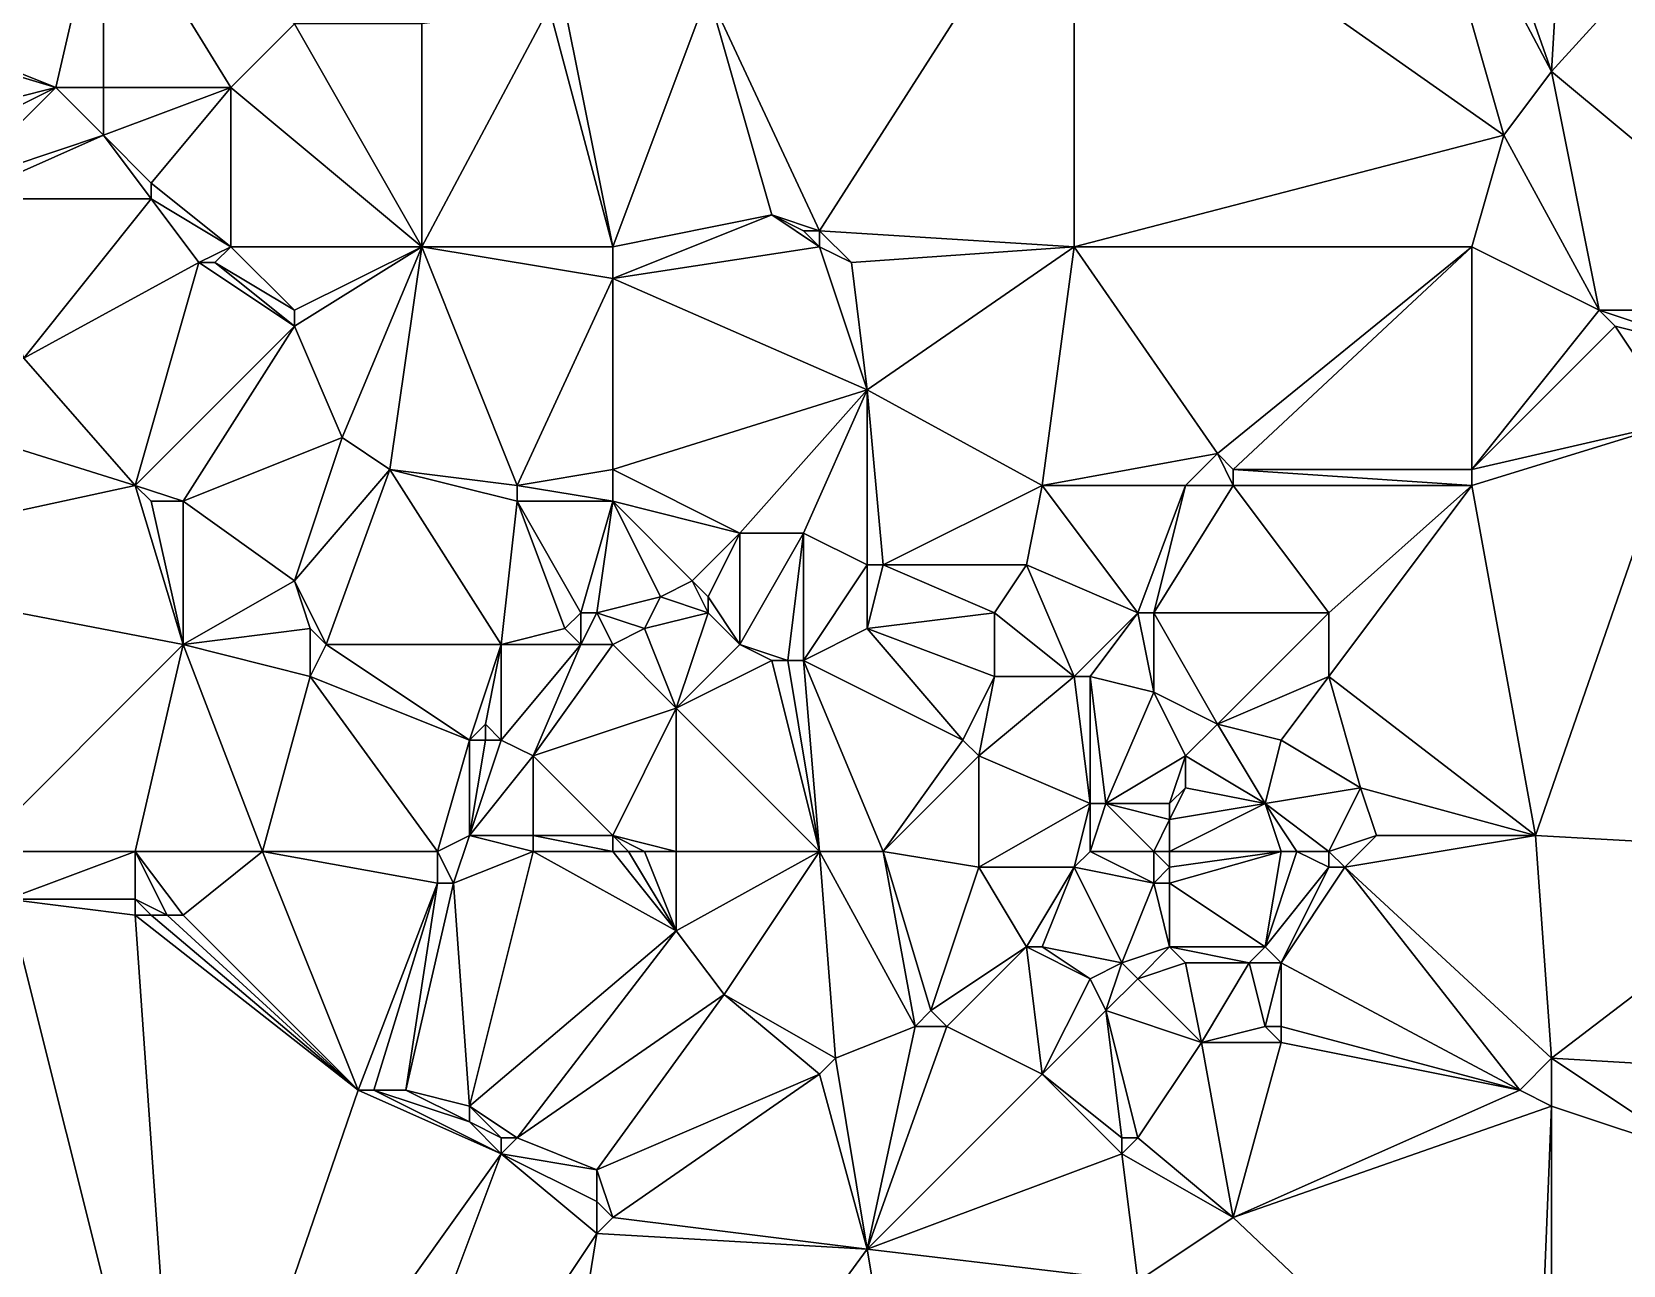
# Model space of a CAD drawing. Extents: x 2679276 to 2679656, y 1246784 to 1247152.
# Drawn here: x 2679320.5 to 2679370.5, y 1246853.2 to 1246892 of the extents above; entities that cross this region are included whole.
import ezdxf

# ---------------------------------------------------------------- set-up
doc = ezdxf.new("R2010")
doc.units = 0

msp = doc.modelspace()

# ---------------------------------------------------------------- linework, layer by layer
for points in [[(2679353.25, 1246898.25, 466.225), (2679366.75, 1246888.75, 466.904), (2679363.75, 1246899.25, 466.076)], [(2679366.75, 1246888.75, 466.904), (2679368.25, 1246890.75, 466.486), (2679363.75, 1246899.25, 466.076)], [(2679365.25, 1246899.25, 465.953), (2679363.75, 1246899.25, 466.076), (2679368.25, 1246890.75, 466.486)], [(2679368.75, 1246899.25, 465.532), (2679365.25, 1246899.25, 465.953), (2679368.25, 1246890.75, 466.486)], [(2679373.25, 1246896.25, 465.413), (2679368.75, 1246899.25, 465.532), (2679368.25, 1246890.75, 466.486)], [(2679345.25, 1246885.75, 469.076), (2679353.25, 1246898.25, 466.225), (2679341.75, 1246893.25, 468.206)], [(2679353.25, 1246885.25, 469.174), (2679353.25, 1246898.25, 466.225), (2679345.25, 1246885.75, 469.076)], [(2679353.25, 1246898.25, 466.225), (2679353.25, 1246885.25, 469.174), (2679366.75, 1246888.75, 466.904)], [(2679322.75, 1246896.75, 472.432), (2679316.25, 1246892.25, 474.459), (2679321.25, 1246890.25, 474.361)], [(2679322.75, 1246890.25, 474.208), (2679322.75, 1246896.75, 472.432), (2679321.25, 1246890.25, 474.361)], [(2679322.75, 1246896.75, 472.432), (2679326.75, 1246890.25, 474.174), (2679328.75, 1246892.25, 473.52)], [(2679326.75, 1246890.25, 474.174), (2679322.75, 1246896.75, 472.432), (2679322.75, 1246890.25, 474.208)], [(2679373.25, 1246896.25, 465.413), (2679368.25, 1246890.75, 466.486), (2679377.25, 1246883.25, 467.518)], [(2679337.25, 1246892.75, 469.387), (2679338.75, 1246885.25, 470.48), (2679341.75, 1246893.25, 468.206)], [(2679341.75, 1246893.25, 468.206), (2679338.75, 1246885.25, 470.48), (2679343.75, 1246886.25, 469.066)], [(2679345.25, 1246885.75, 469.076), (2679341.75, 1246893.25, 468.206), (2679343.75, 1246886.25, 469.066)], [(2679332.75, 1246892.25, 472.002), (2679332.75, 1246885.25, 473.175), (2679336.75, 1246892.75, 469.631)], [(2679338.75, 1246885.25, 470.48), (2679336.75, 1246892.75, 469.631), (2679332.75, 1246885.25, 473.175)], [(2679337.25, 1246892.75, 469.387), (2679336.75, 1246892.75, 469.631), (2679338.75, 1246885.25, 470.48)], [(2679316.25, 1246892.25, 474.459), (2679316.25, 1246891.75, 474.653), (2679321.25, 1246890.25, 474.361)], [(2679326.75, 1246890.25, 474.174), (2679332.75, 1246885.25, 473.175), (2679328.75, 1246892.25, 473.52)], [(2679332.75, 1246892.25, 472.002), (2679328.75, 1246892.25, 473.52), (2679332.75, 1246885.25, 473.175)], [(2679317.25, 1246889.25, 475.487), (2679321.25, 1246890.25, 474.361), (2679316.25, 1246891.75, 474.653)], [(2679366.75, 1246888.75, 466.904), (2679369.75, 1246883.25, 468.026), (2679368.25, 1246890.75, 466.486)], [(2679377.25, 1246883.25, 467.518), (2679368.25, 1246890.75, 466.486), (2679369.75, 1246883.25, 468.026)], [(2679318.25, 1246888.75, 475.625), (2679321.25, 1246890.25, 474.361), (2679317.25, 1246889.25, 475.487)], [(2679321.25, 1246890.25, 474.361), (2679318.25, 1246888.75, 475.625), (2679318.25, 1246887.25, 476.246)], [(2679318.25, 1246887.25, 476.246), (2679322.75, 1246888.75, 474.7), (2679321.25, 1246890.25, 474.361)], [(2679322.75, 1246890.25, 474.208), (2679321.25, 1246890.25, 474.361), (2679322.75, 1246888.75, 474.7)], [(2679326.75, 1246890.25, 474.174), (2679322.75, 1246888.75, 474.7), (2679324.25, 1246887.25, 475.167)], [(2679322.75, 1246890.25, 474.208), (2679322.75, 1246888.75, 474.7), (2679326.75, 1246890.25, 474.174)], [(2679326.75, 1246890.25, 474.174), (2679324.25, 1246887.25, 475.167), (2679326.75, 1246885.25, 475.444)], [(2679326.75, 1246885.25, 475.444), (2679332.75, 1246885.25, 473.175), (2679326.75, 1246890.25, 474.174)], [(2679318.25, 1246886.75, 476.499), (2679322.75, 1246888.75, 474.7), (2679318.25, 1246887.25, 476.246)], [(2679322.75, 1246888.75, 474.7), (2679318.25, 1246886.75, 476.499), (2679324.25, 1246886.75, 475.364)], [(2679322.75, 1246888.75, 474.7), (2679324.25, 1246886.75, 475.364), (2679324.25, 1246887.25, 475.167)], [(2679365.75, 1246885.25, 467.942), (2679366.75, 1246888.75, 466.904), (2679353.25, 1246885.25, 469.174)], [(2679365.75, 1246885.25, 467.942), (2679369.75, 1246883.25, 468.026), (2679366.75, 1246888.75, 466.904)], [(2679324.25, 1246886.75, 475.364), (2679326.75, 1246885.25, 475.444), (2679324.25, 1246887.25, 475.167)], [(2679320.25, 1246881.75, 478.787), (2679324.25, 1246886.75, 475.364), (2679318.25, 1246886.75, 476.499)], [(2679324.25, 1246886.75, 475.364), (2679320.25, 1246881.75, 478.787), (2679325.75, 1246884.75, 475.812)], [(2679326.75, 1246885.25, 475.444), (2679324.25, 1246886.75, 475.364), (2679325.75, 1246884.75, 475.812)], [(2679338.75, 1246884.25, 470.957), (2679345.25, 1246885.25, 469.238), (2679343.75, 1246886.25, 469.066)], [(2679338.75, 1246885.25, 470.48), (2679338.75, 1246884.25, 470.957), (2679343.75, 1246886.25, 469.066)], [(2679345.25, 1246885.75, 469.076), (2679343.75, 1246886.25, 469.066), (2679344.75, 1246885.75, 469.109)], [(2679344.75, 1246885.75, 469.109), (2679343.75, 1246886.25, 469.066), (2679345.25, 1246885.25, 469.238)], [(2679345.25, 1246885.75, 469.076), (2679344.75, 1246885.75, 469.109), (2679345.25, 1246885.25, 469.238)], [(2679345.25, 1246885.25, 469.238), (2679346.25, 1246884.75, 469.391), (2679345.25, 1246885.75, 469.076)], [(2679353.25, 1246885.25, 469.174), (2679345.25, 1246885.75, 469.076), (2679346.25, 1246884.75, 469.391)], [(2679326.75, 1246885.25, 475.444), (2679325.75, 1246884.75, 475.812), (2679326.25, 1246884.75, 475.71)], [(2679326.75, 1246885.25, 475.444), (2679326.25, 1246884.75, 475.71), (2679328.75, 1246883.25, 475.607)], [(2679328.75, 1246883.25, 475.607), (2679332.75, 1246885.25, 473.175), (2679326.75, 1246885.25, 475.444)], [(2679328.75, 1246882.75, 475.824), (2679330.25, 1246879.25, 477.052), (2679332.75, 1246885.25, 473.175)], [(2679328.75, 1246883.25, 475.607), (2679328.75, 1246882.75, 475.824), (2679332.75, 1246885.25, 473.175)], [(2679331.75, 1246878.25, 477.087), (2679332.75, 1246885.25, 473.175), (2679330.25, 1246879.25, 477.052)], [(2679331.75, 1246878.25, 477.087), (2679335.75, 1246877.75, 475.356), (2679332.75, 1246885.25, 473.175)], [(2679338.75, 1246885.25, 470.48), (2679332.75, 1246885.25, 473.175), (2679338.75, 1246884.25, 470.957)], [(2679338.75, 1246884.25, 470.957), (2679332.75, 1246885.25, 473.175), (2679335.75, 1246877.75, 475.356)], [(2679345.25, 1246885.25, 469.238), (2679338.75, 1246884.25, 470.957), (2679346.75, 1246880.75, 472.125)], [(2679346.25, 1246884.75, 469.391), (2679345.25, 1246885.25, 469.238), (2679346.75, 1246880.75, 472.125)], [(2679346.25, 1246884.75, 469.391), (2679346.75, 1246880.75, 472.125), (2679353.25, 1246885.25, 469.174)], [(2679352.25, 1246877.75, 473.071), (2679353.25, 1246885.25, 469.174), (2679346.75, 1246880.75, 472.125)], [(2679353.25, 1246885.25, 469.174), (2679352.25, 1246877.75, 473.071), (2679357.75, 1246878.75, 471.809)], [(2679365.75, 1246885.25, 467.942), (2679353.25, 1246885.25, 469.174), (2679357.75, 1246878.75, 471.809)], [(2679365.75, 1246885.25, 467.942), (2679357.75, 1246878.75, 471.809), (2679358.25, 1246878.25, 471.948)], [(2679365.75, 1246885.25, 467.942), (2679358.25, 1246878.25, 471.948), (2679365.75, 1246878.25, 470.792)], [(2679369.75, 1246883.25, 468.026), (2679365.75, 1246885.25, 467.942), (2679365.75, 1246878.25, 470.792)], [(2679320.25, 1246881.75, 478.787), (2679323.75, 1246877.75, 479.434), (2679325.75, 1246884.75, 475.812)], [(2679325.75, 1246884.75, 475.812), (2679323.75, 1246877.75, 479.434), (2679328.75, 1246882.75, 475.824)], [(2679325.75, 1246884.75, 475.812), (2679328.75, 1246882.75, 475.824), (2679326.25, 1246884.75, 475.71)], [(2679328.75, 1246883.25, 475.607), (2679326.25, 1246884.75, 475.71), (2679328.75, 1246882.75, 475.824)], [(2679338.75, 1246884.25, 470.957), (2679335.75, 1246877.75, 475.356), (2679338.75, 1246878.25, 474.477)], [(2679338.75, 1246878.25, 474.477), (2679346.75, 1246880.75, 472.125), (2679338.75, 1246884.25, 470.957)], [(2679369.75, 1246883.25, 468.026), (2679365.75, 1246878.25, 470.792), (2679370.25, 1246882.75, 468.137)], [(2679370.25, 1246882.75, 468.137), (2679374.25, 1246881.75, 468.09), (2679369.75, 1246883.25, 468.026)], [(2679374.25, 1246881.75, 468.09), (2679377.25, 1246883.25, 467.518), (2679369.75, 1246883.25, 468.026)], [(2679325.25, 1246877.25, 479.363), (2679328.75, 1246882.75, 475.824), (2679323.75, 1246877.75, 479.434)], [(2679328.75, 1246882.75, 475.824), (2679325.25, 1246877.25, 479.363), (2679330.25, 1246879.25, 477.052)], [(2679370.25, 1246882.75, 468.137), (2679365.75, 1246878.25, 470.792), (2679372.25, 1246879.75, 469.297)], [(2679374.25, 1246881.75, 468.09), (2679370.25, 1246882.75, 468.137), (2679372.25, 1246879.75, 469.297)], [(2679320.25, 1246881.75, 478.787), (2679315.75, 1246880.25, 479.116), (2679323.75, 1246877.75, 479.434)], [(2679342.75, 1246876.25, 474.886), (2679346.75, 1246880.75, 472.125), (2679338.75, 1246878.25, 474.477)], [(2679344.75, 1246876.25, 474.435), (2679346.75, 1246880.75, 472.125), (2679342.75, 1246876.25, 474.886)], [(2679344.75, 1246876.25, 474.435), (2679346.75, 1246875.25, 474.787), (2679346.75, 1246880.75, 472.125)], [(2679347.25, 1246875.25, 474.705), (2679352.25, 1246877.75, 473.071), (2679346.75, 1246880.75, 472.125)], [(2679347.25, 1246875.25, 474.705), (2679346.75, 1246880.75, 472.125), (2679346.75, 1246875.25, 474.787)], [(2679312.25, 1246875.25, 480.112), (2679323.75, 1246877.75, 479.434), (2679315.75, 1246880.25, 479.116)], [(2679372.25, 1246879.75, 469.297), (2679365.75, 1246877.75, 470.975), (2679367.75, 1246866.75, 474.437)], [(2679365.75, 1246877.75, 470.975), (2679372.25, 1246879.75, 469.297), (2679365.75, 1246878.25, 470.792)], [(2679367.75, 1246866.75, 474.437), (2679376.75, 1246866.25, 473.453), (2679372.25, 1246879.75, 469.297)], [(2679325.25, 1246877.25, 479.363), (2679328.75, 1246874.75, 479.541), (2679330.25, 1246879.25, 477.052)], [(2679331.75, 1246878.25, 477.087), (2679330.25, 1246879.25, 477.052), (2679328.75, 1246874.75, 479.541)], [(2679356.75, 1246877.75, 472.465), (2679357.75, 1246878.75, 471.809), (2679352.25, 1246877.75, 473.071)], [(2679358.25, 1246877.75, 472.172), (2679357.75, 1246878.75, 471.809), (2679356.75, 1246877.75, 472.465)], [(2679357.75, 1246878.75, 471.809), (2679358.25, 1246877.75, 472.172), (2679358.25, 1246878.25, 471.948)], [(2679331.75, 1246878.25, 477.087), (2679328.75, 1246874.75, 479.541), (2679329.75, 1246872.75, 480.006)], [(2679335.25, 1246872.75, 477.981), (2679331.75, 1246878.25, 477.087), (2679329.75, 1246872.75, 480.006)], [(2679335.25, 1246872.75, 477.981), (2679335.75, 1246877.25, 475.636), (2679331.75, 1246878.25, 477.087)], [(2679335.75, 1246877.75, 475.356), (2679331.75, 1246878.25, 477.087), (2679335.75, 1246877.25, 475.636)], [(2679338.75, 1246878.25, 474.477), (2679335.75, 1246877.75, 475.356), (2679338.75, 1246877.25, 475.104)], [(2679338.75, 1246878.25, 474.477), (2679338.75, 1246877.25, 475.104), (2679342.75, 1246876.25, 474.886)], [(2679358.25, 1246878.25, 471.948), (2679365.75, 1246877.75, 470.975), (2679365.75, 1246878.25, 470.792)], [(2679358.25, 1246878.25, 471.948), (2679358.25, 1246877.75, 472.172), (2679365.75, 1246877.75, 470.975)], [(2679312.25, 1246875.25, 480.112), (2679325.25, 1246872.75, 480.456), (2679323.75, 1246877.75, 479.434)], [(2679324.25, 1246877.25, 479.514), (2679323.75, 1246877.75, 479.434), (2679325.25, 1246872.75, 480.456)], [(2679325.25, 1246877.25, 479.363), (2679323.75, 1246877.75, 479.434), (2679324.25, 1246877.25, 479.514)], [(2679335.75, 1246877.25, 475.636), (2679338.75, 1246877.25, 475.104), (2679335.75, 1246877.75, 475.356)], [(2679351.75, 1246875.25, 474.159), (2679352.25, 1246877.75, 473.071), (2679347.25, 1246875.25, 474.705)], [(2679351.75, 1246875.25, 474.159), (2679355.25, 1246873.75, 474.241), (2679352.25, 1246877.75, 473.071)], [(2679352.25, 1246877.75, 473.071), (2679355.25, 1246873.75, 474.241), (2679356.75, 1246877.75, 472.465)], [(2679355.75, 1246873.75, 474.165), (2679356.75, 1246877.75, 472.465), (2679355.25, 1246873.75, 474.241)], [(2679361.25, 1246873.75, 472.792), (2679358.25, 1246877.75, 472.172), (2679355.75, 1246873.75, 474.165)], [(2679356.75, 1246877.75, 472.465), (2679355.75, 1246873.75, 474.165), (2679358.25, 1246877.75, 472.172)], [(2679361.25, 1246873.75, 472.792), (2679365.75, 1246877.75, 470.975), (2679358.25, 1246877.75, 472.172)], [(2679367.75, 1246866.75, 474.437), (2679365.75, 1246877.75, 470.975), (2679361.25, 1246871.75, 473.5)], [(2679361.25, 1246873.75, 472.792), (2679361.25, 1246871.75, 473.5), (2679365.75, 1246877.75, 470.975)], [(2679325.25, 1246877.25, 479.363), (2679324.25, 1246877.25, 479.514), (2679325.25, 1246872.75, 480.456)], [(2679325.25, 1246877.25, 479.363), (2679325.25, 1246872.75, 480.456), (2679328.75, 1246874.75, 479.541)], [(2679335.75, 1246877.25, 475.636), (2679335.25, 1246872.75, 477.981), (2679337.25, 1246873.25, 476.837)], [(2679335.75, 1246877.25, 475.636), (2679337.75, 1246873.75, 476.509), (2679338.75, 1246877.25, 475.104)], [(2679335.75, 1246877.25, 475.636), (2679337.25, 1246873.25, 476.837), (2679337.75, 1246873.75, 476.509)], [(2679338.25, 1246873.75, 476.434), (2679338.75, 1246877.25, 475.104), (2679337.75, 1246873.75, 476.509)], [(2679338.25, 1246873.75, 476.434), (2679340.25, 1246874.25, 476.634), (2679338.75, 1246877.25, 475.104)], [(2679341.25, 1246874.75, 476.472), (2679338.75, 1246877.25, 475.104), (2679340.25, 1246874.25, 476.634)], [(2679342.75, 1246876.25, 474.886), (2679338.75, 1246877.25, 475.104), (2679341.25, 1246874.75, 476.472)], [(2679341.75, 1246874.25, 476.78), (2679342.75, 1246876.25, 474.886), (2679341.25, 1246874.75, 476.472)], [(2679342.75, 1246876.25, 474.886), (2679341.75, 1246874.25, 476.78), (2679342.75, 1246872.75, 477.841)], [(2679342.75, 1246876.25, 474.886), (2679342.75, 1246872.75, 477.841), (2679344.75, 1246876.25, 474.435)], [(2679344.25, 1246872.25, 478.169), (2679344.75, 1246876.25, 474.435), (2679342.75, 1246872.75, 477.841)], [(2679344.25, 1246872.25, 478.169), (2679344.75, 1246872.25, 478.134), (2679344.75, 1246876.25, 474.435)], [(2679346.75, 1246875.25, 474.787), (2679344.75, 1246876.25, 474.435), (2679344.75, 1246872.25, 478.134)], [(2679325.25, 1246872.75, 480.456), (2679312.25, 1246875.25, 480.112), (2679318.75, 1246866.25, 482.09)], [(2679344.75, 1246872.25, 478.134), (2679346.75, 1246873.25, 476.71), (2679346.75, 1246875.25, 474.787)], [(2679347.25, 1246875.25, 474.705), (2679346.75, 1246873.25, 476.71), (2679350.75, 1246873.75, 475.03)], [(2679347.25, 1246875.25, 474.705), (2679346.75, 1246875.25, 474.787), (2679346.75, 1246873.25, 476.71)], [(2679350.75, 1246873.75, 475.03), (2679351.75, 1246875.25, 474.159), (2679347.25, 1246875.25, 474.705)], [(2679350.75, 1246873.75, 475.03), (2679353.25, 1246871.75, 475.517), (2679351.75, 1246875.25, 474.159)], [(2679355.25, 1246873.75, 474.241), (2679351.75, 1246875.25, 474.159), (2679353.25, 1246871.75, 475.517)], [(2679329.25, 1246873.25, 479.975), (2679328.75, 1246874.75, 479.541), (2679325.25, 1246872.75, 480.456)], [(2679329.25, 1246873.25, 479.975), (2679329.75, 1246872.75, 480.006), (2679328.75, 1246874.75, 479.541)], [(2679341.25, 1246874.75, 476.472), (2679340.25, 1246874.25, 476.634), (2679341.75, 1246873.75, 477.14)], [(2679341.75, 1246874.25, 476.78), (2679341.25, 1246874.75, 476.472), (2679341.75, 1246873.75, 477.14)], [(2679338.25, 1246873.75, 476.434), (2679339.75, 1246873.25, 476.852), (2679340.25, 1246874.25, 476.634)], [(2679339.75, 1246873.25, 476.852), (2679341.75, 1246873.75, 477.14), (2679340.25, 1246874.25, 476.634)], [(2679341.75, 1246873.75, 477.14), (2679342.75, 1246872.75, 477.841), (2679341.75, 1246874.25, 476.78)], [(2679337.25, 1246873.25, 476.837), (2679337.75, 1246872.75, 476.937), (2679337.75, 1246873.75, 476.509)], [(2679338.75, 1246872.75, 476.844), (2679338.25, 1246873.75, 476.434), (2679337.75, 1246872.75, 476.937)], [(2679338.25, 1246873.75, 476.434), (2679337.75, 1246873.75, 476.509), (2679337.75, 1246872.75, 476.937)], [(2679339.75, 1246873.25, 476.852), (2679338.25, 1246873.75, 476.434), (2679338.75, 1246872.75, 476.844)], [(2679339.75, 1246873.25, 476.852), (2679340.75, 1246870.75, 478.299), (2679341.75, 1246873.75, 477.14)], [(2679342.75, 1246872.75, 477.841), (2679341.75, 1246873.75, 477.14), (2679340.75, 1246870.75, 478.299)], [(2679350.75, 1246873.75, 475.03), (2679346.75, 1246873.25, 476.71), (2679350.75, 1246871.75, 476.664)], [(2679353.25, 1246871.75, 475.517), (2679350.75, 1246873.75, 475.03), (2679350.75, 1246871.75, 476.664)], [(2679353.75, 1246871.75, 475.407), (2679355.25, 1246873.75, 474.241), (2679353.25, 1246871.75, 475.517)], [(2679353.75, 1246871.75, 475.407), (2679355.75, 1246871.25, 475.413), (2679355.25, 1246873.75, 474.241)], [(2679355.25, 1246873.75, 474.241), (2679355.75, 1246871.25, 475.413), (2679355.75, 1246873.75, 474.165)], [(2679355.75, 1246871.25, 475.413), (2679357.75, 1246870.25, 475.406), (2679355.75, 1246873.75, 474.165)], [(2679361.25, 1246873.75, 472.792), (2679355.75, 1246873.75, 474.165), (2679357.75, 1246870.25, 475.406)], [(2679361.25, 1246873.75, 472.792), (2679357.75, 1246870.25, 475.406), (2679361.25, 1246871.75, 473.5)], [(2679325.25, 1246872.75, 480.456), (2679329.25, 1246871.75, 480.359), (2679329.25, 1246873.25, 479.975)], [(2679329.75, 1246872.75, 480.006), (2679329.25, 1246873.25, 479.975), (2679329.25, 1246871.75, 480.359)], [(2679337.25, 1246873.25, 476.837), (2679335.25, 1246872.75, 477.981), (2679337.75, 1246872.75, 476.937)], [(2679338.75, 1246872.75, 476.844), (2679340.75, 1246870.75, 478.299), (2679339.75, 1246873.25, 476.852)], [(2679344.75, 1246872.25, 478.134), (2679349.75, 1246869.75, 478.745), (2679346.75, 1246873.25, 476.71)], [(2679349.75, 1246869.75, 478.745), (2679350.75, 1246871.75, 476.664), (2679346.75, 1246873.25, 476.71)], [(2679323.75, 1246866.25, 482.184), (2679325.25, 1246872.75, 480.456), (2679318.75, 1246866.25, 482.09)], [(2679323.75, 1246866.25, 482.184), (2679327.75, 1246866.25, 481.809), (2679325.25, 1246872.75, 480.456)], [(2679325.25, 1246872.75, 480.456), (2679327.75, 1246866.25, 481.809), (2679329.25, 1246871.75, 480.359)], [(2679329.75, 1246872.75, 480.006), (2679329.25, 1246871.75, 480.359), (2679334.25, 1246869.75, 479.384)], [(2679334.25, 1246869.75, 479.384), (2679335.25, 1246872.75, 477.981), (2679329.75, 1246872.75, 480.006)], [(2679334.75, 1246870.25, 479.144), (2679335.25, 1246872.75, 477.981), (2679334.25, 1246869.75, 479.384)], [(2679334.75, 1246870.25, 479.144), (2679335.25, 1246869.75, 479.258), (2679335.25, 1246872.75, 477.981)], [(2679336.25, 1246869.25, 479.503), (2679337.75, 1246872.75, 476.937), (2679335.25, 1246869.75, 479.258)], [(2679335.25, 1246872.75, 477.981), (2679335.25, 1246869.75, 479.258), (2679337.75, 1246872.75, 476.937)], [(2679336.25, 1246869.25, 479.503), (2679338.75, 1246872.75, 476.844), (2679337.75, 1246872.75, 476.937)], [(2679338.75, 1246872.75, 476.844), (2679336.25, 1246869.25, 479.503), (2679340.75, 1246870.75, 478.299)], [(2679342.75, 1246872.75, 477.841), (2679340.75, 1246870.75, 478.299), (2679343.75, 1246872.25, 478.162)], [(2679342.75, 1246872.75, 477.841), (2679343.75, 1246872.25, 478.162), (2679344.25, 1246872.25, 478.169)], [(2679343.75, 1246872.25, 478.162), (2679340.75, 1246870.75, 478.299), (2679345.25, 1246866.25, 480.007)], [(2679343.75, 1246872.25, 478.162), (2679345.25, 1246866.25, 480.007), (2679344.25, 1246872.25, 478.169)], [(2679345.25, 1246866.25, 480.007), (2679344.75, 1246872.25, 478.134), (2679344.25, 1246872.25, 478.169)], [(2679345.25, 1246866.25, 480.007), (2679347.25, 1246866.25, 479.789), (2679344.75, 1246872.25, 478.134)], [(2679349.75, 1246869.75, 478.745), (2679344.75, 1246872.25, 478.134), (2679347.25, 1246866.25, 479.789)], [(2679327.75, 1246866.25, 481.809), (2679333.25, 1246866.25, 480.33), (2679329.25, 1246871.75, 480.359)], [(2679334.25, 1246869.75, 479.384), (2679329.25, 1246871.75, 480.359), (2679333.25, 1246866.25, 480.33)], [(2679349.75, 1246869.75, 478.745), (2679350.25, 1246869.25, 478.962), (2679350.75, 1246871.75, 476.664)], [(2679350.25, 1246869.25, 478.962), (2679353.75, 1246867.75, 479.424), (2679353.25, 1246871.75, 475.517)], [(2679353.25, 1246871.75, 475.517), (2679350.75, 1246871.75, 476.664), (2679350.25, 1246869.25, 478.962)], [(2679353.25, 1246871.75, 475.517), (2679353.75, 1246867.75, 479.424), (2679353.75, 1246871.75, 475.407)], [(2679353.75, 1246871.75, 475.407), (2679354.25, 1246867.75, 479.338), (2679355.75, 1246871.25, 475.413)], [(2679354.25, 1246867.75, 479.338), (2679353.75, 1246871.75, 475.407), (2679353.75, 1246867.75, 479.424)], [(2679359.75, 1246869.75, 474.826), (2679361.25, 1246871.75, 473.5), (2679357.75, 1246870.25, 475.406)], [(2679359.75, 1246869.75, 474.826), (2679362.25, 1246868.25, 474.562), (2679361.25, 1246871.75, 473.5)], [(2679362.25, 1246868.25, 474.562), (2679367.75, 1246866.75, 474.437), (2679361.25, 1246871.75, 473.5)], [(2679355.75, 1246871.25, 475.413), (2679354.25, 1246867.75, 479.338), (2679356.75, 1246869.25, 476.673)], [(2679355.75, 1246871.25, 475.413), (2679356.75, 1246869.25, 476.673), (2679357.75, 1246870.25, 475.406)], [(2679338.75, 1246866.75, 480.814), (2679340.75, 1246870.75, 478.299), (2679336.25, 1246869.25, 479.503)], [(2679340.75, 1246866.25, 480.82), (2679340.75, 1246870.75, 478.299), (2679338.75, 1246866.75, 480.814)], [(2679340.75, 1246866.25, 480.82), (2679345.25, 1246866.25, 480.007), (2679340.75, 1246870.75, 478.299)], [(2679334.25, 1246869.75, 479.384), (2679334.75, 1246869.75, 479.304), (2679334.75, 1246870.25, 479.144)], [(2679334.75, 1246870.25, 479.144), (2679334.75, 1246869.75, 479.304), (2679335.25, 1246869.75, 479.258)], [(2679357.75, 1246870.25, 475.406), (2679356.75, 1246869.25, 476.673), (2679359.25, 1246867.75, 475.919)], [(2679359.75, 1246869.75, 474.826), (2679357.75, 1246870.25, 475.406), (2679359.25, 1246867.75, 475.919)], [(2679333.25, 1246866.25, 480.33), (2679334.25, 1246866.75, 480.116), (2679334.25, 1246869.75, 479.384)], [(2679336.25, 1246869.25, 479.503), (2679335.25, 1246869.75, 479.258), (2679334.25, 1246866.75, 480.116)], [(2679334.75, 1246869.75, 479.304), (2679334.25, 1246866.75, 480.116), (2679335.25, 1246869.75, 479.258)], [(2679334.75, 1246869.75, 479.304), (2679334.25, 1246869.75, 479.384), (2679334.25, 1246866.75, 480.116)], [(2679350.25, 1246869.25, 478.962), (2679349.75, 1246869.75, 478.745), (2679347.25, 1246866.25, 479.789)], [(2679359.75, 1246869.75, 474.826), (2679359.25, 1246867.75, 475.919), (2679362.25, 1246868.25, 474.562)], [(2679336.25, 1246869.25, 479.503), (2679334.25, 1246866.75, 480.116), (2679336.25, 1246866.75, 480.555)], [(2679338.75, 1246866.75, 480.814), (2679336.25, 1246869.25, 479.503), (2679336.25, 1246866.75, 480.555)], [(2679347.25, 1246866.25, 479.789), (2679350.25, 1246865.75, 480.153), (2679350.25, 1246869.25, 478.962)], [(2679350.25, 1246869.25, 478.962), (2679350.25, 1246865.75, 480.153), (2679353.75, 1246867.75, 479.424)], [(2679356.25, 1246867.75, 478.419), (2679356.75, 1246869.25, 476.673), (2679354.25, 1246867.75, 479.338)], [(2679356.75, 1246869.25, 476.673), (2679356.25, 1246867.75, 478.419), (2679356.75, 1246868.25, 477.599)], [(2679356.75, 1246868.25, 477.599), (2679359.25, 1246867.75, 475.919), (2679356.75, 1246869.25, 476.673)], [(2679356.75, 1246868.25, 477.599), (2679356.25, 1246867.25, 478.806), (2679359.25, 1246867.75, 475.919)], [(2679356.25, 1246867.75, 478.419), (2679356.25, 1246867.25, 478.806), (2679356.75, 1246868.25, 477.599)], [(2679362.25, 1246868.25, 474.562), (2679359.25, 1246867.75, 475.919), (2679361.25, 1246866.25, 475.482)], [(2679362.25, 1246868.25, 474.562), (2679361.25, 1246866.25, 475.482), (2679362.75, 1246866.75, 474.962)], [(2679362.75, 1246866.75, 474.962), (2679367.75, 1246866.75, 474.437), (2679362.25, 1246868.25, 474.562)], [(2679353.25, 1246865.75, 480.301), (2679353.75, 1246867.75, 479.424), (2679350.25, 1246865.75, 480.153)], [(2679353.75, 1246866.25, 480.196), (2679353.75, 1246867.75, 479.424), (2679353.25, 1246865.75, 480.301)], [(2679353.75, 1246866.25, 480.196), (2679354.25, 1246867.75, 479.338), (2679353.75, 1246867.75, 479.424)], [(2679353.75, 1246866.25, 480.196), (2679355.75, 1246866.25, 479.578), (2679354.25, 1246867.75, 479.338)], [(2679356.25, 1246867.75, 478.419), (2679354.25, 1246867.75, 479.338), (2679356.25, 1246867.25, 478.806)], [(2679356.25, 1246867.25, 478.806), (2679354.25, 1246867.75, 479.338), (2679355.75, 1246866.25, 479.578)], [(2679359.75, 1246866.25, 476.107), (2679359.25, 1246867.75, 475.919), (2679356.25, 1246866.25, 479.276)], [(2679356.25, 1246867.25, 478.806), (2679356.25, 1246866.25, 479.276), (2679359.25, 1246867.75, 475.919)], [(2679359.75, 1246866.25, 476.107), (2679360.25, 1246866.25, 475.846), (2679359.25, 1246867.75, 475.919)], [(2679360.25, 1246866.25, 475.846), (2679361.25, 1246866.25, 475.482), (2679359.25, 1246867.75, 475.919)], [(2679356.25, 1246866.25, 479.276), (2679356.25, 1246867.25, 478.806), (2679355.75, 1246866.25, 479.578)], [(2679333.25, 1246866.25, 480.33), (2679333.75, 1246865.25, 480.519), (2679334.25, 1246866.75, 480.116)], [(2679333.75, 1246865.25, 480.519), (2679336.25, 1246866.25, 480.692), (2679334.25, 1246866.75, 480.116)], [(2679336.25, 1246866.75, 480.555), (2679334.25, 1246866.75, 480.116), (2679336.25, 1246866.25, 480.692)], [(2679338.75, 1246866.25, 480.975), (2679336.25, 1246866.75, 480.555), (2679336.25, 1246866.25, 480.692)], [(2679338.75, 1246866.25, 480.975), (2679338.75, 1246866.75, 480.814), (2679336.25, 1246866.75, 480.555)], [(2679339.25, 1246866.25, 480.948), (2679338.75, 1246866.75, 480.814), (2679338.75, 1246866.25, 480.975)], [(2679339.75, 1246866.25, 480.915), (2679340.75, 1246866.25, 480.82), (2679338.75, 1246866.75, 480.814)], [(2679338.75, 1246866.75, 480.814), (2679339.25, 1246866.25, 480.948), (2679339.75, 1246866.25, 480.915)], [(2679361.75, 1246865.75, 475.562), (2679362.75, 1246866.75, 474.962), (2679361.25, 1246866.25, 475.482)], [(2679367.75, 1246866.75, 474.437), (2679361.75, 1246865.75, 475.562), (2679368.25, 1246859.75, 478.321)], [(2679362.75, 1246866.75, 474.962), (2679361.75, 1246865.75, 475.562), (2679367.75, 1246866.75, 474.437)], [(2679376.75, 1246866.25, 473.453), (2679367.75, 1246866.75, 474.437), (2679368.25, 1246859.75, 478.321)], [(2679318.75, 1246866.25, 482.09), (2679319.75, 1246864.75, 482.343), (2679323.75, 1246866.25, 482.184)], [(2679323.75, 1246864.75, 482.432), (2679323.75, 1246866.25, 482.184), (2679319.75, 1246864.75, 482.343)], [(2679325.25, 1246864.25, 482.385), (2679323.75, 1246866.25, 482.184), (2679324.75, 1246864.25, 482.416)], [(2679323.75, 1246864.75, 482.432), (2679324.75, 1246864.25, 482.416), (2679323.75, 1246866.25, 482.184)], [(2679327.75, 1246866.25, 481.809), (2679323.75, 1246866.25, 482.184), (2679325.25, 1246864.25, 482.385)], [(2679325.25, 1246864.25, 482.385), (2679330.75, 1246858.75, 482.105), (2679327.75, 1246866.25, 481.809)], [(2679333.25, 1246866.25, 480.33), (2679327.75, 1246866.25, 481.809), (2679333.25, 1246865.25, 480.572)], [(2679333.25, 1246865.25, 480.572), (2679327.75, 1246866.25, 481.809), (2679330.75, 1246858.75, 482.105)], [(2679333.25, 1246865.25, 480.572), (2679333.75, 1246865.25, 480.519), (2679333.25, 1246866.25, 480.33)], [(2679333.75, 1246865.25, 480.519), (2679334.25, 1246858.25, 481.863), (2679336.25, 1246866.25, 480.692)], [(2679334.25, 1246858.25, 481.863), (2679340.75, 1246863.75, 481.22), (2679336.25, 1246866.25, 480.692)], [(2679338.75, 1246866.25, 480.975), (2679336.25, 1246866.25, 480.692), (2679340.75, 1246863.75, 481.22)], [(2679339.25, 1246866.25, 480.948), (2679338.75, 1246866.25, 480.975), (2679340.75, 1246863.75, 481.22)], [(2679339.25, 1246866.25, 480.948), (2679340.75, 1246863.75, 481.22), (2679339.75, 1246866.25, 480.915)], [(2679339.75, 1246866.25, 480.915), (2679340.75, 1246863.75, 481.22), (2679340.75, 1246866.25, 480.82)], [(2679342.25, 1246861.75, 481.245), (2679345.25, 1246866.25, 480.007), (2679340.75, 1246863.75, 481.22)], [(2679340.75, 1246866.25, 480.82), (2679340.75, 1246863.75, 481.22), (2679345.25, 1246866.25, 480.007)], [(2679345.75, 1246859.75, 481.164), (2679345.25, 1246866.25, 480.007), (2679342.25, 1246861.75, 481.245)], [(2679348.25, 1246860.75, 480.883), (2679345.25, 1246866.25, 480.007), (2679345.75, 1246859.75, 481.164)], [(2679347.25, 1246866.25, 479.789), (2679345.25, 1246866.25, 480.007), (2679348.25, 1246860.75, 480.883)], [(2679350.25, 1246865.75, 480.153), (2679347.25, 1246866.25, 479.789), (2679348.75, 1246861.25, 480.785)], [(2679348.25, 1246860.75, 480.883), (2679348.75, 1246861.25, 480.785), (2679347.25, 1246866.25, 479.789)], [(2679353.25, 1246865.75, 480.301), (2679355.75, 1246865.25, 479.571), (2679353.75, 1246866.25, 480.196)], [(2679353.75, 1246866.25, 480.196), (2679355.75, 1246865.25, 479.571), (2679355.75, 1246866.25, 479.578)], [(2679356.25, 1246866.25, 479.276), (2679355.75, 1246866.25, 479.578), (2679356.25, 1246865.75, 479.344)], [(2679355.75, 1246865.25, 479.571), (2679356.25, 1246865.75, 479.344), (2679355.75, 1246866.25, 479.578)], [(2679356.25, 1246865.75, 479.344), (2679356.25, 1246865.25, 479.304), (2679359.75, 1246866.25, 476.107)], [(2679359.25, 1246863.25, 477.32), (2679359.75, 1246866.25, 476.107), (2679356.25, 1246865.25, 479.304)], [(2679356.25, 1246865.75, 479.344), (2679359.75, 1246866.25, 476.107), (2679356.25, 1246866.25, 479.276)], [(2679360.25, 1246866.25, 475.846), (2679359.75, 1246866.25, 476.107), (2679359.25, 1246863.25, 477.32)], [(2679359.25, 1246863.25, 477.32), (2679361.25, 1246865.75, 475.685), (2679360.25, 1246866.25, 475.846)], [(2679361.25, 1246866.25, 475.482), (2679360.25, 1246866.25, 475.846), (2679361.25, 1246865.75, 475.685)], [(2679361.75, 1246865.75, 475.562), (2679361.25, 1246866.25, 475.482), (2679361.25, 1246865.75, 475.685)], [(2679376.75, 1246866.25, 473.453), (2679368.25, 1246859.75, 478.321), (2679376.75, 1246859.25, 476.676)], [(2679350.25, 1246865.75, 480.153), (2679348.75, 1246861.25, 480.785), (2679351.75, 1246863.25, 480.404)], [(2679351.75, 1246863.25, 480.404), (2679353.25, 1246865.75, 480.301), (2679350.25, 1246865.75, 480.153)], [(2679353.25, 1246865.75, 480.301), (2679351.75, 1246863.25, 480.404), (2679352.25, 1246863.25, 480.325)], [(2679353.25, 1246865.75, 480.301), (2679352.25, 1246863.25, 480.325), (2679354.75, 1246862.75, 478.982)], [(2679353.25, 1246865.75, 480.301), (2679354.75, 1246862.75, 478.982), (2679355.75, 1246865.25, 479.571)], [(2679356.25, 1246865.75, 479.344), (2679355.75, 1246865.25, 479.571), (2679356.25, 1246865.25, 479.304)], [(2679359.25, 1246863.25, 477.32), (2679359.75, 1246862.75, 477.373), (2679361.25, 1246865.75, 475.685)], [(2679361.75, 1246865.75, 475.562), (2679361.25, 1246865.75, 475.685), (2679359.75, 1246862.75, 477.373)], [(2679367.25, 1246858.75, 478.681), (2679361.75, 1246865.75, 475.562), (2679359.75, 1246862.75, 477.373)], [(2679367.25, 1246858.75, 478.681), (2679368.25, 1246859.75, 478.321), (2679361.75, 1246865.75, 475.562)], [(2679331.25, 1246858.75, 482.061), (2679333.25, 1246865.25, 480.572), (2679330.75, 1246858.75, 482.105)], [(2679332.25, 1246858.75, 481.974), (2679333.25, 1246865.25, 480.572), (2679331.25, 1246858.75, 482.061)], [(2679333.75, 1246865.25, 480.519), (2679332.25, 1246858.75, 481.974), (2679334.25, 1246858.25, 481.863)], [(2679333.25, 1246865.25, 480.572), (2679332.25, 1246858.75, 481.974), (2679333.75, 1246865.25, 480.519)], [(2679354.75, 1246862.75, 478.982), (2679356.25, 1246863.25, 478.468), (2679355.75, 1246865.25, 479.571)], [(2679355.75, 1246865.25, 479.571), (2679356.25, 1246863.25, 478.468), (2679356.25, 1246865.25, 479.304)], [(2679356.25, 1246863.25, 478.468), (2679359.25, 1246863.25, 477.32), (2679356.25, 1246865.25, 479.304)], [(2679313.25, 1246843.75, 483.006), (2679325.25, 1246842.75, 482.026), (2679319.75, 1246864.75, 482.343)], [(2679323.75, 1246864.25, 482.47), (2679319.75, 1246864.75, 482.343), (2679325.25, 1246842.75, 482.026)], [(2679323.75, 1246864.25, 482.47), (2679323.75, 1246864.75, 482.432), (2679319.75, 1246864.75, 482.343)], [(2679323.75, 1246864.75, 482.432), (2679324.25, 1246864.25, 482.445), (2679324.75, 1246864.25, 482.416)], [(2679323.75, 1246864.75, 482.432), (2679323.75, 1246864.25, 482.47), (2679324.25, 1246864.25, 482.445)], [(2679323.75, 1246864.25, 482.47), (2679325.25, 1246842.75, 482.026), (2679330.75, 1246858.75, 482.105)], [(2679323.75, 1246864.25, 482.47), (2679330.75, 1246858.75, 482.105), (2679324.25, 1246864.25, 482.445)], [(2679324.25, 1246864.25, 482.445), (2679330.75, 1246858.75, 482.105), (2679324.75, 1246864.25, 482.416)], [(2679324.75, 1246864.25, 482.416), (2679330.75, 1246858.75, 482.105), (2679325.25, 1246864.25, 482.385)], [(2679334.25, 1246858.25, 481.863), (2679335.75, 1246857.25, 481.811), (2679340.75, 1246863.75, 481.22)], [(2679342.25, 1246861.75, 481.245), (2679340.75, 1246863.75, 481.22), (2679335.75, 1246857.25, 481.811)], [(2679349.25, 1246860.75, 480.793), (2679351.75, 1246863.25, 480.404), (2679348.75, 1246861.25, 480.785)], [(2679352.25, 1246859.25, 480.709), (2679351.75, 1246863.25, 480.404), (2679349.25, 1246860.75, 480.793)], [(2679351.75, 1246863.25, 480.404), (2679352.25, 1246859.25, 480.709), (2679353.75, 1246862.25, 479.615)], [(2679352.25, 1246863.25, 480.325), (2679351.75, 1246863.25, 480.404), (2679353.75, 1246862.25, 479.615)], [(2679354.75, 1246862.75, 478.982), (2679352.25, 1246863.25, 480.325), (2679353.75, 1246862.25, 479.615)], [(2679355.25, 1246862.25, 478.68), (2679356.25, 1246863.25, 478.468), (2679354.75, 1246862.75, 478.982)], [(2679356.25, 1246863.25, 478.468), (2679355.25, 1246862.25, 478.68), (2679356.75, 1246862.75, 478.194)], [(2679358.75, 1246862.75, 477.621), (2679356.25, 1246863.25, 478.468), (2679356.75, 1246862.75, 478.194)], [(2679358.75, 1246862.75, 477.621), (2679359.25, 1246863.25, 477.32), (2679356.25, 1246863.25, 478.468)], [(2679359.25, 1246863.25, 477.32), (2679358.75, 1246862.75, 477.621), (2679359.75, 1246862.75, 477.373)], [(2679354.25, 1246861.25, 479.43), (2679354.75, 1246862.75, 478.982), (2679353.75, 1246862.25, 479.615)], [(2679355.25, 1246862.25, 478.68), (2679354.75, 1246862.75, 478.982), (2679354.25, 1246861.25, 479.43)], [(2679357.25, 1246860.25, 478.524), (2679356.75, 1246862.75, 478.194), (2679355.25, 1246862.25, 478.68)], [(2679357.25, 1246860.25, 478.524), (2679358.75, 1246862.75, 477.621), (2679356.75, 1246862.75, 478.194)], [(2679359.25, 1246860.75, 478.204), (2679358.75, 1246862.75, 477.621), (2679357.25, 1246860.25, 478.524)], [(2679358.75, 1246862.75, 477.621), (2679359.25, 1246860.75, 478.204), (2679359.75, 1246862.75, 477.373)], [(2679359.75, 1246860.75, 478.168), (2679359.75, 1246862.75, 477.373), (2679359.25, 1246860.75, 478.204)], [(2679367.25, 1246858.75, 478.681), (2679359.75, 1246862.75, 477.373), (2679359.75, 1246860.75, 478.168)], [(2679354.25, 1246861.25, 479.43), (2679353.75, 1246862.25, 479.615), (2679352.25, 1246859.25, 480.709)], [(2679354.25, 1246861.25, 479.43), (2679357.25, 1246860.25, 478.524), (2679355.25, 1246862.25, 478.68)], [(2679338.25, 1246856.25, 481.661), (2679342.25, 1246861.75, 481.245), (2679335.75, 1246857.25, 481.811)], [(2679338.25, 1246856.25, 481.661), (2679345.25, 1246859.25, 481.246), (2679342.25, 1246861.75, 481.245)], [(2679345.25, 1246859.25, 481.246), (2679345.75, 1246859.75, 481.164), (2679342.25, 1246861.75, 481.245)], [(2679348.25, 1246860.75, 480.883), (2679349.25, 1246860.75, 480.793), (2679348.75, 1246861.25, 480.785)], [(2679352.25, 1246859.25, 480.709), (2679354.75, 1246857.25, 480.461), (2679354.25, 1246861.25, 479.43)], [(2679354.25, 1246861.25, 479.43), (2679355.25, 1246857.25, 480.284), (2679357.25, 1246860.25, 478.524)], [(2679355.25, 1246857.25, 480.284), (2679354.25, 1246861.25, 479.43), (2679354.75, 1246857.25, 480.461)], [(2679348.25, 1246860.75, 480.883), (2679345.75, 1246859.75, 481.164), (2679346.75, 1246853.75, 481.098)], [(2679352.25, 1246859.25, 480.709), (2679349.25, 1246860.75, 480.793), (2679346.75, 1246853.75, 481.098)], [(2679348.25, 1246860.75, 480.883), (2679346.75, 1246853.75, 481.098), (2679349.25, 1246860.75, 480.793)], [(2679359.25, 1246860.75, 478.204), (2679357.25, 1246860.25, 478.524), (2679359.75, 1246860.25, 478.319)], [(2679359.75, 1246860.25, 478.319), (2679359.75, 1246860.75, 478.168), (2679359.25, 1246860.75, 478.204)], [(2679359.75, 1246860.25, 478.319), (2679367.25, 1246858.75, 478.681), (2679359.75, 1246860.75, 478.168)], [(2679355.25, 1246857.25, 480.284), (2679358.25, 1246854.75, 479.692), (2679357.25, 1246860.25, 478.524)], [(2679359.75, 1246860.25, 478.319), (2679357.25, 1246860.25, 478.524), (2679358.25, 1246854.75, 479.692)], [(2679367.25, 1246858.75, 478.681), (2679359.75, 1246860.25, 478.319), (2679358.25, 1246854.75, 479.692)], [(2679345.25, 1246859.25, 481.246), (2679346.75, 1246853.75, 481.098), (2679345.75, 1246859.75, 481.164)], [(2679368.25, 1246858.25, 478.726), (2679368.25, 1246859.75, 478.321), (2679367.25, 1246858.75, 478.681)], [(2679372.75, 1246856.75, 478.38), (2679376.75, 1246859.25, 476.676), (2679368.25, 1246859.75, 478.321)], [(2679368.25, 1246858.25, 478.726), (2679372.75, 1246856.75, 478.38), (2679368.25, 1246859.75, 478.321)], [(2679338.25, 1246856.25, 481.661), (2679338.75, 1246854.75, 481.625), (2679345.25, 1246859.25, 481.246)], [(2679346.75, 1246853.75, 481.098), (2679345.25, 1246859.25, 481.246), (2679338.75, 1246854.75, 481.625)], [(2679346.75, 1246853.75, 481.098), (2679354.75, 1246856.75, 480.507), (2679352.25, 1246859.25, 480.709)], [(2679354.75, 1246857.25, 480.461), (2679352.25, 1246859.25, 480.709), (2679354.75, 1246856.75, 480.507)], [(2679325.25, 1246842.75, 482.026), (2679335.25, 1246856.75, 481.838), (2679330.75, 1246858.75, 482.105)], [(2679330.75, 1246858.75, 482.105), (2679335.25, 1246856.75, 481.838), (2679331.25, 1246858.75, 482.061)], [(2679335.25, 1246856.75, 481.838), (2679334.25, 1246857.75, 481.879), (2679331.25, 1246858.75, 482.061)], [(2679332.25, 1246858.75, 481.974), (2679331.25, 1246858.75, 482.061), (2679334.25, 1246857.75, 481.879)], [(2679334.25, 1246858.25, 481.863), (2679332.25, 1246858.75, 481.974), (2679334.25, 1246857.75, 481.879)], [(2679367.25, 1246858.75, 478.681), (2679358.25, 1246854.75, 479.692), (2679368.25, 1246858.25, 478.726)], [(2679334.25, 1246858.25, 481.863), (2679334.25, 1246857.75, 481.879), (2679335.25, 1246857.25, 481.835)], [(2679335.75, 1246857.25, 481.811), (2679334.25, 1246858.25, 481.863), (2679335.25, 1246857.25, 481.835)], [(2679367.75, 1246845.75, 479.766), (2679368.25, 1246858.25, 478.726), (2679358.25, 1246854.75, 479.692)], [(2679368.25, 1246845.75, 479.728), (2679368.25, 1246858.25, 478.726), (2679367.75, 1246845.75, 479.766)], [(2679368.25, 1246858.25, 478.726), (2679368.25, 1246845.75, 479.728), (2679372.75, 1246856.75, 478.38)], [(2679335.25, 1246856.75, 481.838), (2679335.25, 1246857.25, 481.835), (2679334.25, 1246857.75, 481.879)], [(2679335.75, 1246857.25, 481.811), (2679335.25, 1246856.75, 481.838), (2679338.25, 1246856.25, 481.661)], [(2679335.25, 1246857.25, 481.835), (2679335.25, 1246856.75, 481.838), (2679335.75, 1246857.25, 481.811)], [(2679354.75, 1246857.25, 480.461), (2679354.75, 1246856.75, 480.507), (2679355.25, 1246857.25, 480.284)], [(2679355.25, 1246857.25, 480.284), (2679354.75, 1246856.75, 480.507), (2679358.25, 1246854.75, 479.692)], [(2679325.25, 1246842.75, 482.026), (2679329.25, 1246840.75, 481.806), (2679335.25, 1246856.75, 481.838)], [(2679338.25, 1246854.25, 481.639), (2679335.25, 1246856.75, 481.838), (2679329.25, 1246840.75, 481.806)], [(2679338.25, 1246854.25, 481.639), (2679338.25, 1246855.25, 481.66), (2679335.25, 1246856.75, 481.838)], [(2679338.25, 1246855.25, 481.66), (2679338.25, 1246856.25, 481.661), (2679335.25, 1246856.75, 481.838)], [(2679346.75, 1246853.75, 481.098), (2679355.25, 1246852.75, 480.471), (2679354.75, 1246856.75, 480.507)], [(2679355.25, 1246852.75, 480.471), (2679358.25, 1246854.75, 479.692), (2679354.75, 1246856.75, 480.507)], [(2679372.75, 1246856.75, 478.38), (2679368.25, 1246845.75, 479.728), (2679376.25, 1246850.75, 477.988)], [(2679338.25, 1246855.25, 481.66), (2679338.75, 1246854.75, 481.625), (2679338.25, 1246856.25, 481.661)], [(2679338.75, 1246854.75, 481.625), (2679338.25, 1246855.25, 481.66), (2679338.25, 1246854.25, 481.639)], [(2679338.75, 1246854.75, 481.625), (2679338.25, 1246854.25, 481.639), (2679346.75, 1246853.75, 481.098)], [(2679355.25, 1246852.75, 480.471), (2679367.75, 1246845.75, 479.766), (2679358.25, 1246854.75, 479.692)], [(2679338.25, 1246854.25, 481.639), (2679329.25, 1246840.75, 481.806), (2679335.75, 1246838.75, 480.795)], [(2679338.25, 1246854.25, 481.639), (2679335.75, 1246838.75, 480.795), (2679346.75, 1246853.75, 481.098)], [(2679346.75, 1246853.75, 481.098), (2679335.75, 1246838.75, 480.795), (2679349.75, 1246835.75, 480.307)], [(2679355.25, 1246852.75, 480.471), (2679346.75, 1246853.75, 481.098), (2679349.75, 1246835.75, 480.307)]]:
    msp.add_3dface(points)

doc.saveas('drawing.dxf')
